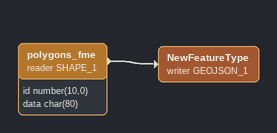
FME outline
polygons_fme (reader SHAPE_1)
    attributes: id number(10,0), data char(80)
    -> NewFeatureType (writer GEOJSON_1)
NewFeatureType (writer GEOJSON_1)
